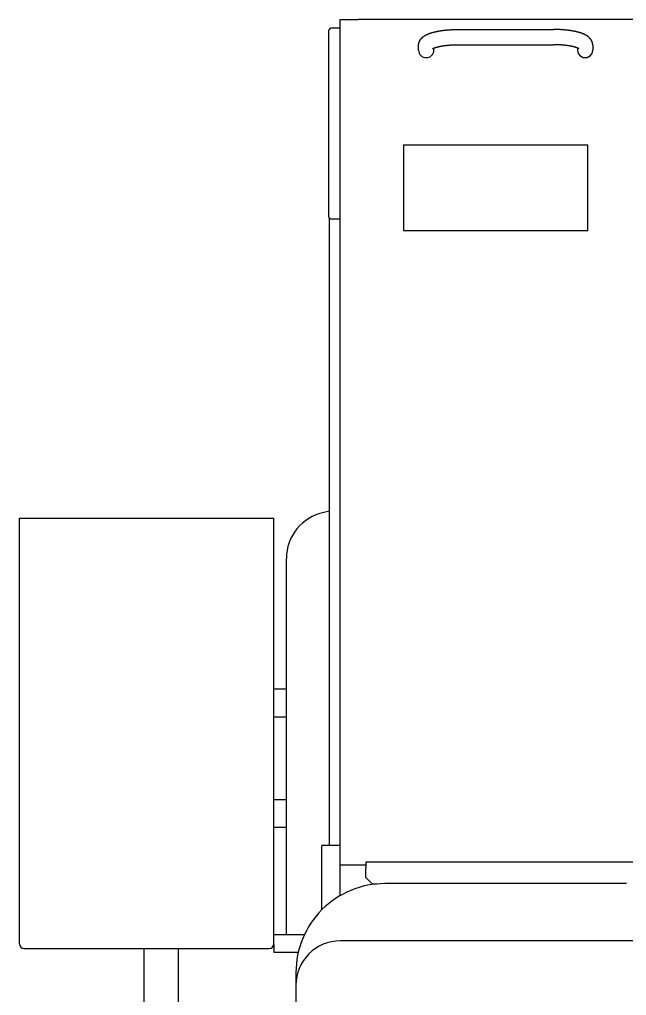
# Model space of a CAD drawing. Extents: x -31701 to 37626, y -27136 to 32271.
# Drawn here: x -28661 to -28183, y -16971 to -16204 of the extents above; entities that cross this region are included whole.
import ezdxf

# ---------------------------------------------------------------- set-up
doc = ezdxf.new("R2010")
doc.units = 0
doc.layers.get('0').update_dxf_attribs({"linetype": 'CONTINUOUS'})

msp = doc.modelspace()

# ---------------------------------------------------------------- linework, layer by layer
at = {"color": 251, "linetype": 'Continuous'}
for p, q in [((-28408.85, -16210.21), (-28414.85, -16210.21)), ((-28408.85, -16203.53), (-28408.85, -16203.55)), ((-28408.85, -16203.53), (-28404.35, -16203.53)), ((-28408.85, -16203.55), (-28408.85, -16892.74)), ((-28404.35, -16203.53), (-28404.35, -16203.55)), ((-28162.35, -16203.56), (-28394.35, -16203.56)), ((-28162.35, -16203.56), (-28394.35, -16203.56)), ((-28417.85, -16213.21), (-28417.85, -16225.81)), ((-28315.85, -16211.35), (-28240.85, -16211.35)), ((-28346.85, -16227.7), (-28346.85, -16223.82)), ((-28315.85, -16223.35), (-28240.85, -16223.35)), ((-28209.85, -16223.82), (-28209.85, -16227.7)), ((-28417.85, -16225.81), (-28417.85, -16307.56)), ((-28334.85, -16227.7), (-28334.85, -16225.98)), ((-28221.85, -16225.98), (-28221.85, -16227.7)), ((-28358.85, -16302.08), (-28358.85, -16369.7)), ((-28358.85, -16302.08), (-28213.85, -16302.08)), ((-28213.85, -16369.7), (-28213.85, -16302.08)), ((-28417.85, -16307.56), (-28417.85, -16328.38)), ((-28417.85, -16328.38), (-28417.85, -16356.85)), ((-28417.85, -16356.85), (-28417.85, -16357.43)), ((-28416.85, -16853.07), (-28416.85, -16359.67)), ((-28408.85, -16360.43), (-28414.85, -16360.43)), ((-28213.85, -16369.7), (-28358.85, -16369.7)), ((-28408.85, -16853.07), (-28422.85, -16853.07)), ((-28422.85, -16903.58), (-28422.85, -16853.07)), ((-28408.85, -16868.37), (-28388.35, -16868.37)), ((-28388.35, -16866.07), (-28168.35, -16866.07)), ((-28388.35, -16866.07), (-28388.35, -16870.67)), ((-28388.35, -16878.37), (-28388.35, -16870.67)), ((-28383.35, -16883.37), (-28388.35, -16878.37)), ((-28383.35, -16883.37), (-28379.8, -16883.37)), ((-28183.35, -16883.07), (-28373.35, -16883.07)), ((-28183.35, -16883.07), (-28373.35, -16883.07)), ((-28183.35, -16883.07), (-28373.35, -16883.07)), ((-28183.35, -16883.07), (-28373.35, -16883.07)), ((-28148.35, -16928.07), (-28408.35, -16928.07)), ((-28443.35, -16952.66), (-28443.35, -17353.07))]:
    msp.add_line(p, q, dxfattribs=at)
at = {"color": 104, "linetype": 'Continuous'}
for p, q in [((-28416.85, -16590.21), (-28421.5, -16591.2)), ((-28660.75, -16597.67), (-28660.75, -16595.67)), ((-28660.75, -16595.67), (-28460.75, -16595.67)), ((-28660.75, -16930.47), (-28660.75, -16597.67)), ((-28460.75, -16930.47), (-28460.75, -16595.67)), ((-28450.85, -16923.07), (-28450.85, -16627.4)), ((-28450.85, -16730.07), (-28460.75, -16730.07)), ((-28450.85, -16752.07), (-28460.75, -16752.07)), ((-28450.85, -16817.07), (-28460.75, -16817.07)), ((-28450.85, -16839.07), (-28460.75, -16839.07)), ((-28460.75, -16923.07), (-28436.6, -16923.07)), ((-28460.85, -16931.31), (-28460.85, -16937.07)), ((-28657.15, -16934.07), (-28464.35, -16934.07)), ((-28563.05, -16934.07), (-28563.05, -17364.07)), ((-28535.85, -16934.07), (-28535.85, -17364.07)), ((-28460.85, -16937.07), (-28441.5, -16937.07))]:
    msp.add_line(p, q, dxfattribs=at)
at = {"color": 251, "linetype": 'Continuous'}
for points in [[(-28346.85, -16223.82), (-28346.85, -16223.75), (-28346.85, -16223.68), (-28346.85, -16223.61), (-28346.84, -16223.54), (-28346.84, -16223.47), (-28346.84, -16223.4), (-28346.83, -16223.32), (-28346.83, -16223.25), (-28346.82, -16223.18), (-28346.82, -16223.11), (-28346.81, -16223.04), (-28346.8, -16222.97), (-28346.79, -16222.9), (-28346.78, -16222.83), (-28346.78, -16222.76), (-28346.76, -16222.69), (-28346.75, -16222.62), (-28346.74, -16222.55), (-28346.73, -16222.48), (-28346.72, -16222.41), (-28346.7, -16222.34), (-28346.69, -16222.27), (-28346.68, -16222.2), (-28346.66, -16222.13), (-28346.64, -16222.06), (-28346.63, -16221.99), (-28346.61, -16221.92), (-28346.59, -16221.85), (-28346.57, -16221.78), (-28346.55, -16221.71), (-28346.54, -16221.64), (-28346.51, -16221.58), (-28346.49, -16221.51), (-28346.47, -16221.44), (-28346.45, -16221.37), (-28346.43, -16221.3), (-28346.4, -16221.24), (-28346.38, -16221.17), (-28346.36, -16221.1), (-28346.33, -16221.04), (-28346.3, -16220.97), (-28346.28, -16220.9), (-28346.25, -16220.84), (-28346.22, -16220.77), (-28346.2, -16220.71), (-28346.17, -16220.64), (-28346.14, -16220.58), (-28346.11, -16220.51), (-28346.08, -16220.45), (-28346.05, -16220.38), (-28346.01, -16220.32), (-28345.98, -16220.26), (-28345.95, -16220.19), (-28345.92, -16220.13), (-28345.88, -16220.07), (-28345.85, -16220), (-28345.81, -16219.94), (-28345.78, -16219.88), (-28345.74, -16219.82), (-28345.71, -16219.76), (-28345.67, -16219.7), (-28345.63, -16219.64), (-28345.59, -16219.58), (-28345.56, -16219.51), (-28345.52, -16219.46), (-28345.48, -16219.4), (-28345.44, -16219.34), (-28345.4, -16219.28), (-28345.36, -16219.22), (-28345.32, -16219.16), (-28345.28, -16219.1), (-28345.23, -16219.05), (-28345.19, -16218.99), (-28345.15, -16218.93), (-28345.1, -16218.88), (-28345.06, -16218.82), (-28345.02, -16218.76), (-28344.97, -16218.71), (-28344.93, -16218.65), (-28344.88, -16218.6), (-28344.83, -16218.54), (-28344.79, -16218.49), (-28344.74, -16218.44), (-28344.69, -16218.38), (-28344.65, -16218.33), (-28344.6, -16218.28), (-28344.55, -16218.22), (-28344.5, -16218.17), (-28344.45, -16218.12), (-28344.4, -16218.07), (-28344.35, -16218.02), (-28344.3, -16217.97), (-28344.25, -16217.92), (-28344.2, -16217.87), (-28344.15, -16217.82), (-28344.1, -16217.77), (-28344.05, -16217.72), (-28344, -16217.67), (-28343.94, -16217.62), (-28343.89, -16217.58), (-28343.84, -16217.53), (-28343.78, -16217.48), (-28343.73, -16217.43), (-28343.68, -16217.39), (-28343.62, -16217.34), (-28343.57, -16217.3), (-28343.51, -16217.25), (-28343.46, -16217.2), (-28343.4, -16217.16), (-28343.35, -16217.12), (-28343.29, -16217.07), (-28343.23, -16217.03), (-28343.18, -16216.98), (-28343.12, -16216.94), (-28343.06, -16216.9), (-28343.01, -16216.86), (-28342.95, -16216.81), (-28342.89, -16216.77), (-28342.83, -16216.73), (-28342.78, -16216.69), (-28342.72, -16216.65), (-28342.66, -16216.61), (-28342.6, -16216.57), (-28342.54, -16216.53), (-28342.48, -16216.49), (-28342.42, -16216.45), (-28342.36, -16216.41), (-28342.3, -16216.37), (-28342.24, -16216.33), (-28342.18, -16216.29), (-28342.12, -16216.26), (-28342.06, -16216.22), (-28342, -16216.18), (-28341.94, -16216.14), (-28341.88, -16216.11), (-28341.82, -16216.07), (-28341.76, -16216.03), (-28341.7, -16216), (-28341.63, -16215.96), (-28341.57, -16215.93), (-28341.51, -16215.89), (-28341.45, -16215.86), (-28341.39, -16215.82), (-28341.32, -16215.79), (-28341.26, -16215.76), (-28341.2, -16215.72), (-28341.13, -16215.69), (-28341.07, -16215.65), (-28341.01, -16215.62), (-28340.95, -16215.59), (-28340.88, -16215.56), (-28340.82, -16215.52), (-28340.75, -16215.49), (-28340.69, -16215.46), (-28340.63, -16215.43), (-28340.56, -16215.4), (-28340.5, -16215.37), (-28340.43, -16215.33), (-28340.37, -16215.3), (-28340.31, -16215.27), (-28340.24, -16215.24), (-28340.18, -16215.21), (-28340.11, -16215.18), (-28340.05, -16215.15), (-28339.98, -16215.12), (-28339.92, -16215.1), (-28339.85, -16215.07), (-28339.79, -16215.04), (-28339.72, -16215.01), (-28339.66, -16214.98), (-28339.59, -16214.95), (-28339.53, -16214.93), (-28339.46, -16214.9), (-28339.39, -16214.87), (-28339.33, -16214.84), (-28339.26, -16214.82), (-28339.2, -16214.79), (-28339.13, -16214.76), (-28339.06, -16214.74), (-28339, -16214.71), (-28338.93, -16214.68), (-28338.87, -16214.66), (-28338.8, -16214.63), (-28338.73, -16214.61), (-28338.67, -16214.58), (-28338.6, -16214.55), (-28338.53, -16214.53), (-28338.47, -16214.5), (-28338.4, -16214.48), (-28338.33, -16214.46), (-28338.27, -16214.43), (-28338.2, -16214.41), (-28338.13, -16214.38), (-28338.06, -16214.36), (-28338, -16214.34), (-28337.93, -16214.31), (-28337.86, -16214.29), (-28337.8, -16214.26), (-28337.73, -16214.24), (-28337.66, -16214.22), (-28337.59, -16214.2), (-28337.53, -16214.17), (-28337.46, -16214.15), (-28337.39, -16214.13), (-28337.32, -16214.11), (-28337.25, -16214.08), (-28337.19, -16214.06), (-28337.12, -16214.04), (-28337.05, -16214.02), (-28336.98, -16214), (-28336.92, -16213.98), (-28336.85, -16213.95), (-28336.78, -16213.93), (-28336.71, -16213.91), (-28336.64, -16213.89), (-28336.57, -16213.87), (-28336.51, -16213.85), (-28336.44, -16213.83), (-28336.37, -16213.81), (-28336.3, -16213.79), (-28336.23, -16213.77), (-28336.16, -16213.75), (-28336.1, -16213.73), (-28336.03, -16213.71), (-28335.96, -16213.69), (-28335.89, -16213.67), (-28335.82, -16213.65), (-28335.75, -16213.63), (-28335.69, -16213.61), (-28335.62, -16213.59), (-28335.55, -16213.58), (-28335.48, -16213.56), (-28335.41, -16213.54), (-28335.34, -16213.52), (-28335.27, -16213.5), (-28335.2, -16213.48), (-28335.13, -16213.47), (-28335.07, -16213.45), (-28335, -16213.43), (-28334.93, -16213.41), (-28334.86, -16213.39), (-28334.79, -16213.38), (-28334.72, -16213.36), (-28334.65, -16213.34), (-28334.58, -16213.33), (-28334.51, -16213.31), (-28334.44, -16213.29), (-28334.37, -16213.27), (-28334.31, -16213.26), (-28334.24, -16213.24), (-28334.17, -16213.22), (-28334.1, -16213.21), (-28334.03, -16213.19), (-28333.96, -16213.18), (-28333.89, -16213.16), (-28333.82, -16213.14), (-28333.75, -16213.13), (-28333.68, -16213.11), (-28333.61, -16213.1), (-28333.54, -16213.08), (-28333.47, -16213.06), (-28333.4, -16213.05), (-28333.33, -16213.03), (-28333.26, -16213.02), (-28333.19, -16213), (-28333.12, -16212.99), (-28333.06, -16212.97), (-28332.99, -16212.96), (-28332.92, -16212.94), (-28332.85, -16212.93), (-28332.78, -16212.91), (-28332.71, -16212.9), (-28332.64, -16212.89), (-28332.57, -16212.87), (-28332.5, -16212.86), (-28332.43, -16212.84), (-28332.36, -16212.83), (-28332.29, -16212.81), (-28332.22, -16212.8), (-28332.15, -16212.79), (-28332.08, -16212.77), (-28332.01, -16212.76), (-28331.94, -16212.75), (-28331.87, -16212.73), (-28331.8, -16212.72), (-28331.73, -16212.71), (-28331.66, -16212.69), (-28331.59, -16212.68), (-28331.52, -16212.67), (-28331.45, -16212.65), (-28331.38, -16212.64), (-28331.31, -16212.63), (-28331.24, -16212.61), (-28331.17, -16212.6), (-28331.1, -16212.59), (-28331.03, -16212.58), (-28330.96, -16212.56), (-28330.89, -16212.55), (-28330.82, -16212.54), (-28330.75, -16212.53), (-28330.68, -16212.52), (-28330.61, -16212.5), (-28330.54, -16212.49), (-28330.47, -16212.48), (-28330.4, -16212.47), (-28330.33, -16212.46), (-28330.25, -16212.45), (-28330.18, -16212.43), (-28330.11, -16212.42), (-28330.04, -16212.41), (-28329.97, -16212.4), (-28329.9, -16212.39), (-28329.83, -16212.38), (-28329.76, -16212.37), (-28329.69, -16212.35), (-28329.62, -16212.34), (-28329.55, -16212.33), (-28329.48, -16212.32), (-28329.41, -16212.31), (-28329.34, -16212.3), (-28329.27, -16212.29), (-28329.2, -16212.28), (-28329.13, -16212.27), (-28329.06, -16212.26), (-28328.99, -16212.25), (-28328.92, -16212.24), (-28328.85, -16212.23), (-28328.78, -16212.22), (-28328.71, -16212.21), (-28328.64, -16212.2), (-28328.56, -16212.19), (-28328.49, -16212.18), (-28328.42, -16212.17), (-28328.35, -16212.16), (-28328.28, -16212.15), (-28328.21, -16212.14), (-28328.14, -16212.13), (-28328.07, -16212.12), (-28328, -16212.11), (-28327.93, -16212.1), (-28327.86, -16212.09), (-28327.79, -16212.08), (-28327.72, -16212.07), (-28327.65, -16212.07), (-28327.58, -16212.06), (-28327.51, -16212.05), (-28327.43, -16212.04), (-28327.36, -16212.03), (-28327.29, -16212.02), (-28327.22, -16212.01), (-28327.15, -16212), (-28327.08, -16212), (-28327.01, -16211.99), (-28326.94, -16211.98), (-28326.87, -16211.97), (-28326.8, -16211.96), (-28326.73, -16211.95), (-28326.66, -16211.95), (-28326.59, -16211.94), (-28326.51, -16211.93), (-28326.44, -16211.92), (-28326.37, -16211.91), (-28326.3, -16211.91), (-28326.23, -16211.9), (-28326.16, -16211.89), (-28326.09, -16211.88), (-28326.02, -16211.88), (-28325.95, -16211.87), (-28325.88, -16211.86), (-28325.81, -16211.85), (-28325.74, -16211.85), (-28325.66, -16211.84), (-28325.59, -16211.83), (-28325.52, -16211.82), (-28325.45, -16211.82), (-28325.38, -16211.81), (-28325.31, -16211.8), (-28325.24, -16211.8), (-28325.17, -16211.79), (-28325.1, -16211.78), (-28325.03, -16211.77), (-28324.96, -16211.77), (-28324.88, -16211.76), (-28324.81, -16211.76), (-28324.74, -16211.75), (-28324.67, -16211.74), (-28324.6, -16211.74), (-28324.53, -16211.73), (-28324.46, -16211.72), (-28324.39, -16211.72), (-28324.32, -16211.71), (-28324.25, -16211.7), (-28324.18, -16211.7), (-28324.1, -16211.69), (-28324.03, -16211.69), (-28323.96, -16211.68), (-28323.89, -16211.67), (-28323.82, -16211.67), (-28323.75, -16211.66), (-28323.68, -16211.66), (-28323.61, -16211.65), (-28323.54, -16211.65), (-28323.47, -16211.64), (-28323.39, -16211.64), (-28323.32, -16211.63), (-28323.25, -16211.62), (-28323.18, -16211.62), (-28323.11, -16211.61), (-28323.04, -16211.61), (-28322.97, -16211.6), (-28322.9, -16211.6), (-28322.83, -16211.59), (-28322.75, -16211.59), (-28322.68, -16211.58), (-28322.61, -16211.58), (-28322.54, -16211.57), (-28322.47, -16211.57), (-28322.4, -16211.56), (-28322.33, -16211.56), (-28322.26, -16211.56), (-28322.19, -16211.55), (-28322.11, -16211.55), (-28322.04, -16211.54), (-28321.97, -16211.54), (-28321.9, -16211.53), (-28321.83, -16211.53), (-28321.76, -16211.52), (-28321.69, -16211.52), (-28321.62, -16211.52), (-28321.55, -16211.51), (-28321.47, -16211.51), (-28321.4, -16211.5), (-28321.33, -16211.5), (-28321.26, -16211.5), (-28321.19, -16211.49), (-28321.12, -16211.49), (-28321.05, -16211.49), (-28320.98, -16211.48), (-28320.91, -16211.48), (-28320.83, -16211.47), (-28320.76, -16211.47), (-28320.69, -16211.47), (-28320.62, -16211.46), (-28320.55, -16211.46), (-28320.48, -16211.46), (-28320.41, -16211.45), (-28320.34, -16211.45), (-28320.27, -16211.45), (-28320.19, -16211.44), (-28320.12, -16211.44), (-28320.05, -16211.44), (-28319.98, -16211.44), (-28319.91, -16211.43), (-28319.84, -16211.43), (-28319.77, -16211.43), (-28319.7, -16211.42), (-28319.62, -16211.42), (-28319.55, -16211.42), (-28319.48, -16211.42), (-28319.41, -16211.41), (-28319.34, -16211.41), (-28319.27, -16211.41), (-28319.2, -16211.41), (-28319.13, -16211.4), (-28319.05, -16211.4), (-28318.98, -16211.4), (-28318.91, -16211.4), (-28318.84, -16211.4), (-28318.77, -16211.39), (-28318.7, -16211.39), (-28318.63, -16211.39), (-28318.56, -16211.39), (-28318.49, -16211.39), (-28318.41, -16211.38), (-28318.34, -16211.38), (-28318.27, -16211.38), (-28318.2, -16211.38), (-28318.13, -16211.38), (-28318.06, -16211.38), (-28317.99, -16211.37), (-28317.92, -16211.37), (-28317.84, -16211.37), (-28317.77, -16211.37), (-28317.7, -16211.37), (-28317.63, -16211.37), (-28317.56, -16211.37), (-28317.49, -16211.37), (-28317.42, -16211.36), (-28317.35, -16211.36), (-28317.27, -16211.36), (-28317.2, -16211.36), (-28317.13, -16211.36), (-28317.06, -16211.36), (-28316.99, -16211.36), (-28316.92, -16211.36), (-28316.85, -16211.36), (-28316.78, -16211.36), (-28316.7, -16211.36), (-28316.63, -16211.36), (-28316.56, -16211.35), (-28316.49, -16211.35), (-28316.42, -16211.35), (-28316.35, -16211.35), (-28316.28, -16211.35), (-28316.21, -16211.35), (-28316.13, -16211.35), (-28316.06, -16211.35), (-28315.99, -16211.35), (-28315.92, -16211.35), (-28315.85, -16211.35)], [(-28209.85, -16223.82), (-28209.85, -16223.75), (-28209.85, -16223.68), (-28209.85, -16223.61), (-28209.85, -16223.54), (-28209.86, -16223.47), (-28209.86, -16223.4), (-28209.87, -16223.32), (-28209.87, -16223.25), (-28209.88, -16223.18), (-28209.88, -16223.11), (-28209.89, -16223.04), (-28209.9, -16222.97), (-28209.91, -16222.9), (-28209.91, -16222.83), (-28209.92, -16222.76), (-28209.93, -16222.69), (-28209.94, -16222.62), (-28209.96, -16222.55), (-28209.97, -16222.48), (-28209.98, -16222.41), (-28209.99, -16222.34), (-28210.01, -16222.27), (-28210.02, -16222.2), (-28210.04, -16222.13), (-28210.05, -16222.06), (-28210.07, -16221.99), (-28210.09, -16221.92), (-28210.11, -16221.85), (-28210.12, -16221.78), (-28210.14, -16221.71), (-28210.16, -16221.64), (-28210.18, -16221.58), (-28210.21, -16221.51), (-28210.23, -16221.44), (-28210.25, -16221.37), (-28210.27, -16221.3), (-28210.3, -16221.24), (-28210.32, -16221.17), (-28210.34, -16221.1), (-28210.37, -16221.04), (-28210.39, -16220.97), (-28210.42, -16220.9), (-28210.45, -16220.84), (-28210.48, -16220.77), (-28210.5, -16220.71), (-28210.53, -16220.64), (-28210.56, -16220.58), (-28210.59, -16220.51), (-28210.62, -16220.45), (-28210.65, -16220.38), (-28210.68, -16220.32), (-28210.72, -16220.26), (-28210.75, -16220.19), (-28210.78, -16220.13), (-28210.82, -16220.07), (-28210.85, -16220), (-28210.88, -16219.94), (-28210.92, -16219.88), (-28210.96, -16219.82), (-28210.99, -16219.76), (-28211.03, -16219.7), (-28211.07, -16219.64), (-28211.1, -16219.58), (-28211.14, -16219.51), (-28211.18, -16219.46), (-28211.22, -16219.4), (-28211.26, -16219.34), (-28211.3, -16219.28), (-28211.34, -16219.22), (-28211.38, -16219.16), (-28211.42, -16219.1), (-28211.47, -16219.05), (-28211.51, -16218.99), (-28211.55, -16218.93), (-28211.59, -16218.88), (-28211.64, -16218.82), (-28211.68, -16218.76), (-28211.73, -16218.71), (-28211.77, -16218.65), (-28211.82, -16218.6), (-28211.86, -16218.54), (-28211.91, -16218.49), (-28211.96, -16218.44), (-28212, -16218.38), (-28212.05, -16218.33), (-28212.1, -16218.28), (-28212.15, -16218.22), (-28212.2, -16218.17), (-28212.25, -16218.12), (-28212.3, -16218.07), (-28212.35, -16218.02), (-28212.4, -16217.97), (-28212.45, -16217.92), (-28212.5, -16217.87), (-28212.55, -16217.82), (-28212.6, -16217.77), (-28212.65, -16217.72), (-28212.7, -16217.67), (-28212.76, -16217.62), (-28212.81, -16217.58), (-28212.86, -16217.53), (-28212.92, -16217.48), (-28212.97, -16217.43), (-28213.02, -16217.39), (-28213.08, -16217.34), (-28213.13, -16217.3), (-28213.19, -16217.25), (-28213.24, -16217.2), (-28213.3, -16217.16), (-28213.35, -16217.12), (-28213.41, -16217.07), (-28213.46, -16217.03), (-28213.52, -16216.98), (-28213.58, -16216.94), (-28213.64, -16216.9), (-28213.69, -16216.86), (-28213.75, -16216.81), (-28213.81, -16216.77), (-28213.87, -16216.73), (-28213.92, -16216.69), (-28213.98, -16216.65), (-28214.04, -16216.61), (-28214.1, -16216.57), (-28214.16, -16216.53), (-28214.22, -16216.49), (-28214.28, -16216.45), (-28214.34, -16216.41), (-28214.4, -16216.37), (-28214.46, -16216.33), (-28214.52, -16216.29), (-28214.58, -16216.26), (-28214.64, -16216.22), (-28214.7, -16216.18), (-28214.76, -16216.14), (-28214.82, -16216.11), (-28214.88, -16216.07), (-28214.94, -16216.03), (-28215, -16216), (-28215.07, -16215.96), (-28215.13, -16215.93), (-28215.19, -16215.89), (-28215.25, -16215.86), (-28215.31, -16215.82), (-28215.38, -16215.79), (-28215.44, -16215.76), (-28215.5, -16215.72), (-28215.56, -16215.69), (-28215.63, -16215.65), (-28215.69, -16215.62), (-28215.75, -16215.59), (-28215.82, -16215.56), (-28215.88, -16215.52), (-28215.94, -16215.49), (-28216.01, -16215.46), (-28216.07, -16215.43), (-28216.14, -16215.4), (-28216.2, -16215.37), (-28216.26, -16215.33), (-28216.33, -16215.3), (-28216.39, -16215.27), (-28216.46, -16215.24), (-28216.52, -16215.21), (-28216.59, -16215.18), (-28216.65, -16215.15), (-28216.72, -16215.12), (-28216.78, -16215.1), (-28216.85, -16215.07), (-28216.91, -16215.04), (-28216.98, -16215.01), (-28217.04, -16214.98), (-28217.11, -16214.95), (-28217.17, -16214.93), (-28217.24, -16214.9), (-28217.3, -16214.87), (-28217.37, -16214.84), (-28217.44, -16214.82), (-28217.5, -16214.79), (-28217.57, -16214.76), (-28217.63, -16214.74), (-28217.7, -16214.71), (-28217.77, -16214.68), (-28217.83, -16214.66), (-28217.9, -16214.63), (-28217.97, -16214.61), (-28218.03, -16214.58), (-28218.1, -16214.55), (-28218.17, -16214.53), (-28218.23, -16214.5), (-28218.3, -16214.48), (-28218.37, -16214.46), (-28218.43, -16214.43), (-28218.5, -16214.41), (-28218.57, -16214.38), (-28218.63, -16214.36), (-28218.7, -16214.34), (-28218.77, -16214.31), (-28218.84, -16214.29), (-28218.9, -16214.26), (-28218.97, -16214.24), (-28219.04, -16214.22), (-28219.11, -16214.2), (-28219.17, -16214.17), (-28219.24, -16214.15), (-28219.31, -16214.13), (-28219.38, -16214.11), (-28219.44, -16214.08), (-28219.51, -16214.06), (-28219.58, -16214.04), (-28219.65, -16214.02), (-28219.72, -16214), (-28219.78, -16213.98), (-28219.85, -16213.95), (-28219.92, -16213.93), (-28219.99, -16213.91), (-28220.06, -16213.89), (-28220.12, -16213.87), (-28220.19, -16213.85), (-28220.26, -16213.83), (-28220.33, -16213.81), (-28220.4, -16213.79), (-28220.47, -16213.77), (-28220.53, -16213.75), (-28220.6, -16213.73), (-28220.67, -16213.71), (-28220.74, -16213.69), (-28220.81, -16213.67), (-28220.88, -16213.65), (-28220.94, -16213.63), (-28221.01, -16213.61), (-28221.08, -16213.59), (-28221.15, -16213.58), (-28221.22, -16213.56), (-28221.29, -16213.54), (-28221.36, -16213.52), (-28221.43, -16213.5), (-28221.5, -16213.48), (-28221.56, -16213.47), (-28221.63, -16213.45), (-28221.7, -16213.43), (-28221.77, -16213.41), (-28221.84, -16213.39), (-28221.91, -16213.38), (-28221.98, -16213.36), (-28222.05, -16213.34), (-28222.12, -16213.33), (-28222.19, -16213.31), (-28222.25, -16213.29), (-28222.32, -16213.27), (-28222.39, -16213.26), (-28222.46, -16213.24), (-28222.53, -16213.22), (-28222.6, -16213.21), (-28222.67, -16213.19), (-28222.74, -16213.18), (-28222.81, -16213.16), (-28222.88, -16213.14), (-28222.95, -16213.13), (-28223.02, -16213.11), (-28223.09, -16213.1), (-28223.16, -16213.08), (-28223.23, -16213.06), (-28223.3, -16213.05), (-28223.37, -16213.03), (-28223.43, -16213.02), (-28223.5, -16213), (-28223.57, -16212.99), (-28223.64, -16212.97), (-28223.71, -16212.96), (-28223.78, -16212.94), (-28223.85, -16212.93), (-28223.92, -16212.91), (-28223.99, -16212.9), (-28224.06, -16212.89), (-28224.13, -16212.87), (-28224.2, -16212.86), (-28224.27, -16212.84), (-28224.34, -16212.83), (-28224.41, -16212.81), (-28224.48, -16212.8), (-28224.55, -16212.79), (-28224.62, -16212.77), (-28224.69, -16212.76), (-28224.76, -16212.75), (-28224.83, -16212.73), (-28224.9, -16212.72), (-28224.97, -16212.71), (-28225.04, -16212.69), (-28225.11, -16212.68), (-28225.18, -16212.67), (-28225.25, -16212.65), (-28225.32, -16212.64), (-28225.39, -16212.63), (-28225.46, -16212.61), (-28225.53, -16212.6), (-28225.6, -16212.59), (-28225.67, -16212.58), (-28225.74, -16212.56), (-28225.81, -16212.55), (-28225.88, -16212.54), (-28225.95, -16212.53), (-28226.02, -16212.52), (-28226.09, -16212.5), (-28226.16, -16212.49), (-28226.23, -16212.48), (-28226.3, -16212.47), (-28226.37, -16212.46), (-28226.44, -16212.45), (-28226.51, -16212.43), (-28226.58, -16212.42), (-28226.65, -16212.41), (-28226.73, -16212.4), (-28226.8, -16212.39), (-28226.87, -16212.38), (-28226.94, -16212.37), (-28227.01, -16212.35), (-28227.08, -16212.34), (-28227.15, -16212.33), (-28227.22, -16212.32), (-28227.29, -16212.31), (-28227.36, -16212.3), (-28227.43, -16212.29), (-28227.5, -16212.28), (-28227.57, -16212.27), (-28227.64, -16212.26), (-28227.71, -16212.25), (-28227.78, -16212.24), (-28227.85, -16212.23), (-28227.92, -16212.22), (-28227.99, -16212.21), (-28228.06, -16212.2), (-28228.13, -16212.19), (-28228.2, -16212.18), (-28228.28, -16212.17), (-28228.35, -16212.16), (-28228.42, -16212.15), (-28228.49, -16212.14), (-28228.56, -16212.13), (-28228.63, -16212.12), (-28228.7, -16212.11), (-28228.77, -16212.1), (-28228.84, -16212.09), (-28228.91, -16212.08), (-28228.98, -16212.07), (-28229.05, -16212.07), (-28229.12, -16212.06), (-28229.19, -16212.05), (-28229.26, -16212.04), (-28229.33, -16212.03), (-28229.41, -16212.02), (-28229.48, -16212.01), (-28229.55, -16212), (-28229.62, -16212), (-28229.69, -16211.99), (-28229.76, -16211.98), (-28229.83, -16211.97), (-28229.9, -16211.96), (-28229.97, -16211.95), (-28230.04, -16211.95), (-28230.11, -16211.94), (-28230.18, -16211.93), (-28230.25, -16211.92), (-28230.33, -16211.91), (-28230.4, -16211.91), (-28230.47, -16211.9), (-28230.54, -16211.89), (-28230.61, -16211.88), (-28230.68, -16211.88), (-28230.75, -16211.87), (-28230.82, -16211.86), (-28230.89, -16211.85), (-28230.96, -16211.85), (-28231.03, -16211.84), (-28231.1, -16211.83), (-28231.18, -16211.82), (-28231.25, -16211.82), (-28231.32, -16211.81), (-28231.39, -16211.8), (-28231.46, -16211.8), (-28231.53, -16211.79), (-28231.6, -16211.78), (-28231.67, -16211.77), (-28231.74, -16211.77), (-28231.81, -16211.76), (-28231.88, -16211.76), (-28231.96, -16211.75), (-28232.03, -16211.74), (-28232.1, -16211.74), (-28232.17, -16211.73), (-28232.24, -16211.72), (-28232.31, -16211.72), (-28232.38, -16211.71), (-28232.45, -16211.7), (-28232.52, -16211.7), (-28232.59, -16211.69), (-28232.67, -16211.69), (-28232.74, -16211.68), (-28232.81, -16211.67), (-28232.88, -16211.67), (-28232.95, -16211.66), (-28233.02, -16211.66), (-28233.09, -16211.65), (-28233.16, -16211.65), (-28233.23, -16211.64), (-28233.3, -16211.64), (-28233.38, -16211.63), (-28233.45, -16211.62), (-28233.52, -16211.62), (-28233.59, -16211.61), (-28233.66, -16211.61), (-28233.73, -16211.6), (-28233.8, -16211.6), (-28233.87, -16211.59), (-28233.94, -16211.59), (-28234.02, -16211.58), (-28234.09, -16211.58), (-28234.16, -16211.57), (-28234.23, -16211.57), (-28234.3, -16211.56), (-28234.37, -16211.56), (-28234.44, -16211.56), (-28234.51, -16211.55), (-28234.58, -16211.55), (-28234.66, -16211.54), (-28234.73, -16211.54), (-28234.8, -16211.53), (-28234.87, -16211.53), (-28234.94, -16211.52), (-28235.01, -16211.52), (-28235.08, -16211.52), (-28235.15, -16211.51), (-28235.22, -16211.51), (-28235.3, -16211.5), (-28235.37, -16211.5), (-28235.44, -16211.5), (-28235.51, -16211.49), (-28235.58, -16211.49), (-28235.65, -16211.49), (-28235.72, -16211.48), (-28235.79, -16211.48), (-28235.86, -16211.47), (-28235.94, -16211.47), (-28236.01, -16211.47), (-28236.08, -16211.46), (-28236.15, -16211.46), (-28236.22, -16211.46), (-28236.29, -16211.45), (-28236.36, -16211.45), (-28236.43, -16211.45), (-28236.5, -16211.44), (-28236.58, -16211.44), (-28236.65, -16211.44), (-28236.72, -16211.44), (-28236.79, -16211.43), (-28236.86, -16211.43), (-28236.93, -16211.43), (-28237, -16211.42), (-28237.07, -16211.42), (-28237.15, -16211.42), (-28237.22, -16211.42), (-28237.29, -16211.41), (-28237.36, -16211.41), (-28237.43, -16211.41), (-28237.5, -16211.41), (-28237.57, -16211.4), (-28237.64, -16211.4), (-28237.72, -16211.4), (-28237.79, -16211.4), (-28237.86, -16211.4), (-28237.93, -16211.39), (-28238, -16211.39), (-28238.07, -16211.39), (-28238.14, -16211.39), (-28238.21, -16211.39), (-28238.28, -16211.38), (-28238.36, -16211.38), (-28238.43, -16211.38), (-28238.5, -16211.38), (-28238.57, -16211.38), (-28238.64, -16211.38), (-28238.71, -16211.37), (-28238.78, -16211.37), (-28238.85, -16211.37), (-28238.93, -16211.37), (-28239, -16211.37), (-28239.07, -16211.37), (-28239.14, -16211.37), (-28239.21, -16211.37), (-28239.28, -16211.36), (-28239.35, -16211.36), (-28239.42, -16211.36), (-28239.5, -16211.36), (-28239.57, -16211.36), (-28239.64, -16211.36), (-28239.71, -16211.36), (-28239.78, -16211.36), (-28239.85, -16211.36), (-28239.92, -16211.36), (-28239.99, -16211.36), (-28240.07, -16211.36), (-28240.14, -16211.35), (-28240.21, -16211.35), (-28240.28, -16211.35), (-28240.35, -16211.35), (-28240.42, -16211.35), (-28240.49, -16211.35), (-28240.56, -16211.35), (-28240.64, -16211.35), (-28240.71, -16211.35), (-28240.78, -16211.35), (-28240.85, -16211.35)]]:
    msp.add_lwpolyline(points, dxfattribs=at)
for centre, radius, start, end in [((-28414.85, -16213.21), 3, 90, 180), ((-28398.56, 1049.61), 17253.17, 269.965818, 270.01397), ((-28397.25, -4290.47), 11913.09, 269.965842, 270.013937), ((-28414.85, -16357.43), 3, 180, 270), ((-28373.35, -16953.07), 70, 89.99996, 180), ((-28408.35, -16963.07), 35, 90, 180)]:
    msp.add_arc(centre, radius, start, end, dxfattribs=at)
at = {"color": 104, "linetype": 'Continuous'}
for centre, radius, start, end in [((-28413.85, -16627.4), 37, 101.92954, 180), ((-28657.15, -16930.47), 3.6, 180, 270), ((-28464.35, -16930.47), 3.6, 270, 0)]:
    msp.add_arc(centre, radius, start, end, dxfattribs=at)
at = {"color": 251, "linetype": 'Continuous'}
for centre, major_axis, start_param, end_param in [((-28340.85, -16227.7), (6, 0), 3.141593, 6.283185), ((-28215.85, -16227.7), (-6, 0), 0, 3.141593)]:
    msp.add_ellipse(centre, major_axis=major_axis, ratio=0.965926, start_param=start_param, end_param=end_param, dxfattribs=at)
for points in [[(-28335.89, -16226.52), (-28335.87, -16226.51), (-28335.84, -16226.48), (-28335.8, -16226.45), (-28335.75, -16226.43), (-28335.71, -16226.4), (-28335.66, -16226.37), (-28335.61, -16226.34), (-28335.56, -16226.32), (-28335.51, -16226.29), (-28335.47, -16226.27), (-28335.42, -16226.24), (-28335.37, -16226.22), (-28335.32, -16226.19), (-28335.27, -16226.17), (-28335.22, -16226.14), (-28335.17, -16226.12), (-28335.12, -16226.1), (-28335.07, -16226.08), (-28335.02, -16226.05), (-28334.97, -16226.03), (-28334.92, -16226.01), (-28334.87, -16225.99), (-28334.82, -16225.97), (-28334.77, -16225.95), (-28334.72, -16225.92), (-28334.67, -16225.9), (-28334.62, -16225.88), (-28334.57, -16225.86), (-28334.52, -16225.84), (-28334.47, -16225.82), (-28334.42, -16225.8), (-28334.37, -16225.78), (-28334.32, -16225.76), (-28334.27, -16225.75), (-28334.21, -16225.73), (-28334.16, -16225.71), (-28334.11, -16225.69), (-28334.06, -16225.67), (-28334.01, -16225.65), (-28333.96, -16225.64), (-28333.91, -16225.62), (-28333.86, -16225.6), (-28333.8, -16225.58), (-28333.75, -16225.56), (-28333.7, -16225.55), (-28333.65, -16225.53), (-28333.6, -16225.51), (-28333.54, -16225.5), (-28333.49, -16225.48), (-28333.44, -16225.46), (-28333.39, -16225.45), (-28333.34, -16225.43), (-28333.28, -16225.41), (-28333.23, -16225.4), (-28333.18, -16225.38), (-28333.13, -16225.37), (-28333.08, -16225.35), (-28333.02, -16225.33), (-28332.97, -16225.32), (-28332.92, -16225.3), (-28332.87, -16225.29), (-28332.81, -16225.27), (-28332.76, -16225.26), (-28332.71, -16225.24), (-28332.66, -16225.23), (-28332.61, -16225.21), (-28332.55, -16225.2), (-28332.5, -16225.18), (-28332.45, -16225.17), (-28332.39, -16225.15), (-28332.34, -16225.14), (-28332.29, -16225.13), (-28332.24, -16225.11), (-28332.18, -16225.1), (-28332.13, -16225.08), (-28332.08, -16225.07), (-28332.03, -16225.06), (-28331.97, -16225.04), (-28331.92, -16225.03), (-28331.87, -16225.02), (-28331.81, -16225), (-28331.76, -16224.99), (-28331.71, -16224.98), (-28331.66, -16224.96), (-28331.6, -16224.95), (-28331.55, -16224.94), (-28331.5, -16224.92), (-28331.44, -16224.91), (-28331.39, -16224.9), (-28331.34, -16224.89), (-28331.28, -16224.87), (-28331.23, -16224.86), (-28331.18, -16224.85), (-28331.13, -16224.84), (-28331.07, -16224.82), (-28331.02, -16224.81), (-28330.97, -16224.8), (-28330.91, -16224.79), (-28330.86, -16224.78), (-28330.81, -16224.76), (-28330.75, -16224.75), (-28330.7, -16224.74), (-28330.65, -16224.73), (-28330.59, -16224.72), (-28330.54, -16224.71), (-28330.49, -16224.7), (-28330.43, -16224.68), (-28330.38, -16224.67), (-28330.33, -16224.66), (-28330.27, -16224.65), (-28330.22, -16224.64), (-28330.17, -16224.63), (-28330.11, -16224.62), (-28330.06, -16224.61), (-28330.01, -16224.6), (-28329.95, -16224.58), (-28329.9, -16224.57), (-28329.85, -16224.56), (-28329.79, -16224.55), (-28329.74, -16224.54), (-28329.68, -16224.53), (-28329.63, -16224.52), (-28329.58, -16224.51), (-28329.52, -16224.5), (-28329.47, -16224.49), (-28329.42, -16224.48), (-28329.36, -16224.47), (-28329.31, -16224.46), (-28329.26, -16224.45), (-28329.2, -16224.44), (-28329.15, -16224.43), (-28329.1, -16224.42), (-28329.04, -16224.41), (-28328.99, -16224.4), (-28328.93, -16224.39), (-28328.88, -16224.38), (-28328.83, -16224.37), (-28328.77, -16224.36), (-28328.72, -16224.36), (-28328.67, -16224.35), (-28328.61, -16224.34), (-28328.56, -16224.33), (-28328.5, -16224.32), (-28328.45, -16224.31), (-28328.4, -16224.3), (-28328.34, -16224.29), (-28328.29, -16224.28), (-28328.24, -16224.27), (-28328.18, -16224.27), (-28328.13, -16224.26), (-28328.07, -16224.25), (-28328.02, -16224.24), (-28327.97, -16224.23), (-28327.91, -16224.22), (-28327.86, -16224.21), (-28327.8, -16224.21), (-28327.75, -16224.2), (-28327.7, -16224.19), (-28327.64, -16224.18), (-28327.59, -16224.17), (-28327.53, -16224.16), (-28327.48, -16224.16), (-28327.43, -16224.15), (-28327.37, -16224.14), (-28327.32, -16224.13), (-28327.27, -16224.12), (-28327.21, -16224.12), (-28327.16, -16224.11), (-28327.1, -16224.1), (-28327.05, -16224.09), (-28327, -16224.09), (-28326.94, -16224.08), (-28326.89, -16224.07), (-28326.83, -16224.06), (-28326.78, -16224.06), (-28326.73, -16224.05), (-28326.67, -16224.04), (-28326.62, -16224.03), (-28326.56, -16224.03), (-28326.51, -16224.02), (-28326.46, -16224.01), (-28326.4, -16224), (-28326.35, -16224), (-28326.29, -16223.99), (-28326.24, -16223.98), (-28326.18, -16223.98), (-28326.13, -16223.97), (-28326.08, -16223.96), (-28326.02, -16223.96), (-28325.97, -16223.95), (-28325.91, -16223.94), (-28325.86, -16223.94), (-28325.81, -16223.93), (-28325.75, -16223.92), (-28325.7, -16223.92), (-28325.64, -16223.91), (-28325.59, -16223.9), (-28325.54, -16223.9), (-28325.48, -16223.89), (-28325.43, -16223.88), (-28325.37, -16223.88), (-28325.32, -16223.87), (-28325.26, -16223.86), (-28325.21, -16223.86), (-28325.16, -16223.85), (-28325.1, -16223.85), (-28325.05, -16223.84), (-28324.99, -16223.83), (-28324.94, -16223.83), (-28324.89, -16223.82), (-28324.83, -16223.82), (-28324.78, -16223.81), (-28324.72, -16223.8), (-28324.67, -16223.8), (-28324.61, -16223.79), (-28324.56, -16223.79), (-28324.51, -16223.78), (-28324.45, -16223.78), (-28324.4, -16223.77), (-28324.34, -16223.77), (-28324.29, -16223.76), (-28324.23, -16223.75), (-28324.18, -16223.75), (-28324.13, -16223.74), (-28324.07, -16223.74), (-28324.02, -16223.73), (-28323.96, -16223.73), (-28323.91, -16223.72), (-28323.85, -16223.72), (-28323.8, -16223.71), (-28323.75, -16223.71), (-28323.69, -16223.7), (-28323.64, -16223.7), (-28323.58, -16223.69), (-28323.53, -16223.69), (-28323.47, -16223.68), (-28323.42, -16223.68), (-28323.37, -16223.67), (-28323.31, -16223.67), (-28323.26, -16223.66), (-28323.2, -16223.66), (-28323.15, -16223.65), (-28323.09, -16223.65), (-28323.04, -16223.65), (-28322.99, -16223.64), (-28322.93, -16223.64), (-28322.88, -16223.63), (-28322.82, -16223.63), (-28322.77, -16223.62), (-28322.71, -16223.62), (-28322.66, -16223.61), (-28322.6, -16223.61), (-28322.55, -16223.61), (-28322.5, -16223.6), (-28322.44, -16223.6), (-28322.39, -16223.59), (-28322.33, -16223.59), (-28322.28, -16223.59), (-28322.22, -16223.58), (-28322.17, -16223.58), (-28322.12, -16223.57), (-28322.06, -16223.57), (-28322.01, -16223.57), (-28321.95, -16223.56), (-28321.9, -16223.56), (-28321.84, -16223.55), (-28321.79, -16223.55), (-28321.73, -16223.55), (-28321.68, -16223.54), (-28321.63, -16223.54), (-28321.57, -16223.54), (-28321.52, -16223.53), (-28321.46, -16223.53), (-28321.41, -16223.53), (-28321.35, -16223.52), (-28321.3, -16223.52), (-28321.24, -16223.52), (-28321.19, -16223.51), (-28321.14, -16223.51), (-28321.08, -16223.51), (-28321.03, -16223.5), (-28320.97, -16223.5), (-28320.92, -16223.5), (-28320.86, -16223.49), (-28320.81, -16223.49), (-28320.75, -16223.49), (-28320.7, -16223.48), (-28320.65, -16223.48), (-28320.59, -16223.48), (-28320.54, -16223.47), (-28320.48, -16223.47), (-28320.43, -16223.47), (-28320.37, -16223.47), (-28320.32, -16223.46), (-28320.26, -16223.46), (-28320.21, -16223.46), (-28320.16, -16223.46), (-28320.1, -16223.45), (-28320.05, -16223.45), (-28319.99, -16223.45), (-28319.94, -16223.45), (-28319.88, -16223.44), (-28319.83, -16223.44), (-28319.77, -16223.44), (-28319.72, -16223.44), (-28319.67, -16223.43), (-28319.61, -16223.43), (-28319.56, -16223.43), (-28319.5, -16223.43), (-28319.45, -16223.42), (-28319.39, -16223.42), (-28319.34, -16223.42), (-28319.28, -16223.42), (-28319.23, -16223.42), (-28319.18, -16223.41), (-28319.12, -16223.41), (-28319.07, -16223.41), (-28319.01, -16223.41), (-28318.96, -16223.41), (-28318.9, -16223.4), (-28318.85, -16223.4), (-28318.79, -16223.4), (-28318.74, -16223.4), (-28318.68, -16223.4), (-28318.63, -16223.4), (-28318.58, -16223.39), (-28318.52, -16223.39), (-28318.47, -16223.39), (-28318.41, -16223.39), (-28318.36, -16223.39), (-28318.3, -16223.39), (-28318.25, -16223.38), (-28318.19, -16223.38), (-28318.14, -16223.38), (-28318.08, -16223.38), (-28318.03, -16223.38), (-28317.98, -16223.38), (-28317.92, -16223.38), (-28317.87, -16223.37), (-28317.81, -16223.37), (-28317.76, -16223.37), (-28317.7, -16223.37), (-28317.65, -16223.37), (-28317.59, -16223.37), (-28317.54, -16223.37), (-28317.49, -16223.37), (-28317.43, -16223.37), (-28317.38, -16223.37), (-28317.32, -16223.36), (-28317.27, -16223.36), (-28317.21, -16223.36), (-28317.16, -16223.36), (-28317.1, -16223.36), (-28317.05, -16223.36), (-28316.99, -16223.36), (-28316.94, -16223.36), (-28316.89, -16223.36), (-28316.83, -16223.36), (-28316.78, -16223.36), (-28316.72, -16223.36), (-28316.67, -16223.36), (-28316.61, -16223.36), (-28316.56, -16223.35), (-28316.5, -16223.35), (-28316.45, -16223.35), (-28316.39, -16223.35), (-28316.34, -16223.35), (-28316.29, -16223.35), (-28316.23, -16223.35), (-28316.18, -16223.35), (-28316.12, -16223.35), (-28316.07, -16223.35), (-28316.01, -16223.35), (-28315.96, -16223.35), (-28315.9, -16223.35), (-28315.87, -16223.35), (-28315.85, -16223.35)], [(-28220.81, -16226.52), (-28220.83, -16226.51), (-28220.86, -16226.48), (-28220.9, -16226.45), (-28220.95, -16226.43), (-28220.99, -16226.4), (-28221.04, -16226.37), (-28221.09, -16226.34), (-28221.14, -16226.32), (-28221.18, -16226.29), (-28221.23, -16226.27), (-28221.28, -16226.24), (-28221.33, -16226.22), (-28221.38, -16226.19), (-28221.43, -16226.17), (-28221.48, -16226.14), (-28221.53, -16226.12), (-28221.58, -16226.1), (-28221.62, -16226.08), (-28221.67, -16226.05), (-28221.72, -16226.03), (-28221.77, -16226.01), (-28221.82, -16225.99), (-28221.87, -16225.97), (-28221.93, -16225.95), (-28221.98, -16225.92), (-28222.03, -16225.9), (-28222.08, -16225.88), (-28222.13, -16225.86), (-28222.18, -16225.84), (-28222.23, -16225.82), (-28222.28, -16225.8), (-28222.33, -16225.78), (-28222.38, -16225.76), (-28222.43, -16225.75), (-28222.48, -16225.73), (-28222.54, -16225.71), (-28222.59, -16225.69), (-28222.64, -16225.67), (-28222.69, -16225.65), (-28222.74, -16225.64), (-28222.79, -16225.62), (-28222.84, -16225.6), (-28222.9, -16225.58), (-28222.95, -16225.56), (-28223, -16225.55), (-28223.05, -16225.53), (-28223.1, -16225.51), (-28223.15, -16225.5), (-28223.21, -16225.48), (-28223.26, -16225.46), (-28223.31, -16225.45), (-28223.36, -16225.43), (-28223.41, -16225.41), (-28223.47, -16225.4), (-28223.52, -16225.38), (-28223.57, -16225.37), (-28223.62, -16225.35), (-28223.67, -16225.33), (-28223.73, -16225.32), (-28223.78, -16225.3), (-28223.83, -16225.29), (-28223.88, -16225.27), (-28223.94, -16225.26), (-28223.99, -16225.24), (-28224.04, -16225.23), (-28224.09, -16225.21), (-28224.15, -16225.2), (-28224.2, -16225.18), (-28224.25, -16225.17), (-28224.3, -16225.15), (-28224.36, -16225.14), (-28224.41, -16225.13), (-28224.46, -16225.11), (-28224.51, -16225.1), (-28224.57, -16225.08), (-28224.62, -16225.07), (-28224.67, -16225.06), (-28224.73, -16225.04), (-28224.78, -16225.03), (-28224.83, -16225.02), (-28224.88, -16225), (-28224.94, -16224.99), (-28224.99, -16224.98), (-28225.04, -16224.96), (-28225.1, -16224.95), (-28225.15, -16224.94), (-28225.2, -16224.92), (-28225.25, -16224.91), (-28225.31, -16224.9), (-28225.36, -16224.89), (-28225.41, -16224.87), (-28225.47, -16224.86), (-28225.52, -16224.85), (-28225.57, -16224.84), (-28225.63, -16224.82), (-28225.68, -16224.81), (-28225.73, -16224.8), (-28225.79, -16224.79), (-28225.84, -16224.78), (-28225.89, -16224.76), (-28225.95, -16224.75), (-28226, -16224.74), (-28226.05, -16224.73), (-28226.11, -16224.72), (-28226.16, -16224.71), (-28226.21, -16224.7), (-28226.27, -16224.68), (-28226.32, -16224.67), (-28226.37, -16224.66), (-28226.43, -16224.65), (-28226.48, -16224.64), (-28226.53, -16224.63), (-28226.59, -16224.62), (-28226.64, -16224.61), (-28226.69, -16224.6), (-28226.75, -16224.58), (-28226.8, -16224.57), (-28226.85, -16224.56), (-28226.91, -16224.55), (-28226.96, -16224.54), (-28227.01, -16224.53), (-28227.07, -16224.52), (-28227.12, -16224.51), (-28227.17, -16224.5), (-28227.23, -16224.49), (-28227.28, -16224.48), (-28227.34, -16224.47), (-28227.39, -16224.46), (-28227.44, -16224.45), (-28227.5, -16224.44), (-28227.55, -16224.43), (-28227.6, -16224.42), (-28227.66, -16224.41), (-28227.71, -16224.4), (-28227.76, -16224.39), (-28227.82, -16224.38), (-28227.87, -16224.37), (-28227.93, -16224.36), (-28227.98, -16224.36), (-28228.03, -16224.35), (-28228.09, -16224.34), (-28228.14, -16224.33), (-28228.19, -16224.32), (-28228.25, -16224.31), (-28228.3, -16224.3), (-28228.36, -16224.29), (-28228.41, -16224.28), (-28228.46, -16224.27), (-28228.52, -16224.27), (-28228.57, -16224.26), (-28228.62, -16224.25), (-28228.68, -16224.24), (-28228.73, -16224.23), (-28228.79, -16224.22), (-28228.84, -16224.21), (-28228.89, -16224.21), (-28228.95, -16224.2), (-28229, -16224.19), (-28229.06, -16224.18), (-28229.11, -16224.17), (-28229.16, -16224.16), (-28229.22, -16224.16), (-28229.27, -16224.15), (-28229.33, -16224.14), (-28229.38, -16224.13), (-28229.43, -16224.12), (-28229.49, -16224.12), (-28229.54, -16224.11), (-28229.6, -16224.1), (-28229.65, -16224.09), (-28229.7, -16224.09), (-28229.76, -16224.08), (-28229.81, -16224.07), (-28229.87, -16224.06), (-28229.92, -16224.06), (-28229.97, -16224.05), (-28230.03, -16224.04), (-28230.08, -16224.03), (-28230.14, -16224.03), (-28230.19, -16224.02), (-28230.24, -16224.01), (-28230.3, -16224), (-28230.35, -16224), (-28230.41, -16223.99), (-28230.46, -16223.98), (-28230.51, -16223.98), (-28230.57, -16223.97), (-28230.62, -16223.96), (-28230.68, -16223.96), (-28230.73, -16223.95), (-28230.78, -16223.94), (-28230.84, -16223.94), (-28230.89, -16223.93), (-28230.95, -16223.92), (-28231, -16223.92), (-28231.06, -16223.91), (-28231.11, -16223.9), (-28231.16, -16223.9), (-28231.22, -16223.89), (-28231.27, -16223.88), (-28231.33, -16223.88), (-28231.38, -16223.87), (-28231.43, -16223.86), (-28231.49, -16223.86), (-28231.54, -16223.85), (-28231.6, -16223.85), (-28231.65, -16223.84), (-28231.71, -16223.83), (-28231.76, -16223.83), (-28231.81, -16223.82), (-28231.87, -16223.82), (-28231.92, -16223.81), (-28231.98, -16223.8), (-28232.03, -16223.8), (-28232.08, -16223.79), (-28232.14, -16223.79), (-28232.19, -16223.78), (-28232.25, -16223.78), (-28232.3, -16223.77), (-28232.36, -16223.77), (-28232.41, -16223.76), (-28232.46, -16223.75), (-28232.52, -16223.75), (-28232.57, -16223.74), (-28232.63, -16223.74), (-28232.68, -16223.73), (-28232.74, -16223.73), (-28232.79, -16223.72), (-28232.84, -16223.72), (-28232.9, -16223.71), (-28232.95, -16223.71), (-28233.01, -16223.7), (-28233.06, -16223.7), (-28233.12, -16223.69), (-28233.17, -16223.69), (-28233.22, -16223.68), (-28233.28, -16223.68), (-28233.33, -16223.67), (-28233.39, -16223.67), (-28233.44, -16223.66), (-28233.5, -16223.66), (-28233.55, -16223.65), (-28233.6, -16223.65), (-28233.66, -16223.65), (-28233.71, -16223.64), (-28233.77, -16223.64), (-28233.82, -16223.63), (-28233.88, -16223.63), (-28233.93, -16223.62), (-28233.99, -16223.62), (-28234.04, -16223.61), (-28234.09, -16223.61), (-28234.15, -16223.61), (-28234.2, -16223.6), (-28234.26, -16223.6), (-28234.31, -16223.59), (-28234.37, -16223.59), (-28234.42, -16223.59), (-28234.47, -16223.58), (-28234.53, -16223.58), (-28234.58, -16223.57), (-28234.64, -16223.57), (-28234.69, -16223.57), (-28234.75, -16223.56), (-28234.8, -16223.56), (-28234.86, -16223.55), (-28234.91, -16223.55), (-28234.96, -16223.55), (-28235.02, -16223.54), (-28235.07, -16223.54), (-28235.13, -16223.54), (-28235.18, -16223.53), (-28235.24, -16223.53), (-28235.29, -16223.53), (-28235.35, -16223.52), (-28235.4, -16223.52), (-28235.45, -16223.52), (-28235.51, -16223.51), (-28235.56, -16223.51), (-28235.62, -16223.51), (-28235.67, -16223.5), (-28235.73, -16223.5), (-28235.78, -16223.5), (-28235.84, -16223.49), (-28235.89, -16223.49), (-28235.94, -16223.49), (-28236, -16223.48), (-28236.05, -16223.48), (-28236.11, -16223.48), (-28236.16, -16223.47), (-28236.22, -16223.47), (-28236.27, -16223.47), (-28236.33, -16223.47), (-28236.38, -16223.46), (-28236.43, -16223.46), (-28236.49, -16223.46), (-28236.54, -16223.46), (-28236.6, -16223.45), (-28236.65, -16223.45), (-28236.71, -16223.45), (-28236.76, -16223.45), (-28236.82, -16223.44), (-28236.87, -16223.44), (-28236.92, -16223.44), (-28236.98, -16223.44), (-28237.03, -16223.43), (-28237.09, -16223.43), (-28237.14, -16223.43), (-28237.2, -16223.43), (-28237.25, -16223.42), (-28237.31, -16223.42), (-28237.36, -16223.42), (-28237.41, -16223.42), (-28237.47, -16223.42), (-28237.52, -16223.41), (-28237.58, -16223.41), (-28237.63, -16223.41), (-28237.69, -16223.41), (-28237.74, -16223.41), (-28237.8, -16223.4), (-28237.85, -16223.4), (-28237.91, -16223.4), (-28237.96, -16223.4), (-28238.01, -16223.4), (-28238.07, -16223.4), (-28238.12, -16223.39), (-28238.18, -16223.39), (-28238.23, -16223.39), (-28238.29, -16223.39), (-28238.34, -16223.39), (-28238.4, -16223.39), (-28238.45, -16223.38), (-28238.5, -16223.38), (-28238.56, -16223.38), (-28238.61, -16223.38), (-28238.67, -16223.38), (-28238.72, -16223.38), (-28238.78, -16223.38), (-28238.83, -16223.37), (-28238.89, -16223.37), (-28238.94, -16223.37), (-28239, -16223.37), (-28239.05, -16223.37), (-28239.1, -16223.37), (-28239.16, -16223.37), (-28239.21, -16223.37), (-28239.27, -16223.37), (-28239.32, -16223.37), (-28239.38, -16223.36), (-28239.43, -16223.36), (-28239.49, -16223.36), (-28239.54, -16223.36), (-28239.6, -16223.36), (-28239.65, -16223.36), (-28239.7, -16223.36), (-28239.76, -16223.36), (-28239.81, -16223.36), (-28239.87, -16223.36), (-28239.92, -16223.36), (-28239.98, -16223.36), (-28240.03, -16223.36), (-28240.09, -16223.36), (-28240.14, -16223.35), (-28240.19, -16223.35), (-28240.25, -16223.35), (-28240.3, -16223.35), (-28240.36, -16223.35), (-28240.41, -16223.35), (-28240.47, -16223.35), (-28240.52, -16223.35), (-28240.58, -16223.35), (-28240.63, -16223.35), (-28240.69, -16223.35), (-28240.74, -16223.35), (-28240.79, -16223.35), (-28240.83, -16223.35), (-28240.85, -16223.35)]]:
    msp.add_open_spline(points, degree=3, knots=[0, 0, 0, 0, 0.054525, 0.109056, 0.163587, 0.21812, 0.272653, 0.327185, 0.381717, 0.436249, 0.490781, 0.545313, 0.599845, 0.654378, 0.70891, 0.763442, 0.817974, 0.872506, 0.927038, 0.98157, 1.036102, 1.090634, 1.145166, 1.199698, 1.25423, 1.308762, 1.363294, 1.417826, 1.472358, 1.52689, 1.581422, 1.635955, 1.690487, 1.745019, 1.799551, 1.854083, 1.908615, 1.963147, 2.017679, 2.072211, 2.126743, 2.181275, 2.235807, 2.290339, 2.344871, 2.399403, 2.453936, 2.508468, 2.563, 2.617532, 2.672064, 2.726596, 2.781128, 2.83566, 2.890192, 2.944724, 2.999256, 3.053788, 3.10832, 3.162851, 3.217383, 3.271915, 3.326447, 3.380979, 3.435511, 3.490043, 3.544575, 3.599107, 3.653639, 3.708171, 3.762703, 3.817235, 3.871767, 3.926299, 3.980831, 4.035363, 4.089895, 4.144427, 4.198958, 4.25349, 4.308022, 4.362554, 4.417086, 4.471618, 4.52615, 4.580682, 4.635214, 4.689746, 4.744278, 4.79881, 4.853341, 4.907873, 4.962405, 5.016937, 5.071469, 5.126001, 5.180533, 5.235065, 5.289597, 5.344129, 5.39866, 5.453192, 5.507724, 5.562256, 5.616788, 5.67132, 5.725852, 5.780384, 5.834915, 5.889447, 5.943979, 5.998511, 6.053043, 6.107575, 6.162107, 6.216639, 6.271171, 6.325702, 6.380234, 6.434766, 6.489298, 6.54383, 6.598362, 6.652894, 6.707425, 6.761957, 6.816489, 6.871021, 6.925553, 6.980085, 7.034617, 7.089148, 7.14368, 7.198212, 7.252744, 7.307276, 7.361808, 7.41634, 7.470872, 7.525403, 7.579935, 7.634467, 7.688999, 7.743531, 7.798063, 7.852594, 7.907126, 7.961658, 8.01619, 8.070722, 8.125254, 8.179786, 8.234317, 8.288849, 8.343381, 8.397913, 8.452445, 8.506977, 8.561508, 8.61604, 8.670572, 8.725104, 8.779636, 8.834168, 8.8887, 8.943231, 8.997763, 9.052295, 9.106827, 9.161359, 9.215891, 9.270422, 9.324954, 9.379486, 9.434018, 9.48855, 9.543082, 9.597613, 9.652145, 9.706677, 9.761209, 9.815741, 9.870273, 9.924804, 9.979336, 10.033868, 10.0884, 10.142932, 10.197464, 10.251995, 10.306527, 10.361059, 10.415591, 10.470123, 10.524655, 10.579186, 10.633718, 10.68825, 10.742782, 10.797314, 10.851846, 10.906377, 10.960909, 11.015441, 11.069973, 11.124505, 11.179036, 11.233568, 11.2881, 11.342632, 11.397164, 11.451696, 11.506227, 11.560759, 11.615291, 11.669823, 11.724355, 11.778887, 11.833418, 11.88795, 11.942482, 11.997014, 12.051546, 12.106077, 12.160609, 12.215141, 12.269673, 12.324205, 12.378737, 12.433268, 12.4878, 12.542332, 12.596864, 12.651396, 12.705928, 12.760459, 12.814991, 12.869523, 12.924055, 12.978587, 13.033118, 13.08765, 13.142182, 13.196714, 13.251246, 13.305778, 13.360309, 13.414841, 13.469373, 13.523905, 13.578437, 13.632968, 13.6875, 13.742032, 13.796564, 13.851096, 13.905627, 13.960159, 14.014691, 14.069223, 14.123755, 14.178287, 14.232818, 14.28735, 14.341882, 14.396414, 14.450946, 14.505477, 14.560009, 14.614541, 14.669073, 14.723605, 14.778137, 14.832668, 14.8872, 14.941732, 14.996264, 15.050796, 15.105327, 15.159859, 15.214391, 15.268923, 15.323455, 15.377986, 15.432518, 15.48705, 15.541582, 15.596114, 15.650646, 15.705177, 15.759709, 15.814241, 15.868773, 15.923305, 15.977836, 16.032368, 16.0869, 16.141432, 16.195964, 16.250495, 16.305027, 16.359559, 16.414091, 16.468623, 16.523154, 16.577686, 16.632218, 16.68675, 16.741282, 16.795814, 16.850345, 16.904877, 16.959409, 17.013941, 17.068473, 17.123004, 17.177536, 17.232068, 17.2866, 17.341132, 17.395663, 17.450195, 17.504727, 17.559259, 17.613791, 17.668322, 17.722854, 17.777386, 17.831918, 17.88645, 17.940982, 17.995513, 18.050045, 18.104577, 18.159109, 18.213641, 18.268172, 18.322704, 18.377236, 18.431768, 18.4863, 18.540831, 18.595363, 18.649895, 18.704427, 18.758959, 18.81349, 18.868022, 18.922554, 18.977086, 19.031618, 19.08615, 19.140681, 19.195213, 19.249745, 19.304277, 19.358808, 19.41334, 19.467872, 19.522404, 19.576936, 19.631468, 19.685999, 19.740531, 19.795063, 19.849595, 19.904127, 19.958658, 20.01319, 20.067722, 20.122254, 20.176785, 20.231317, 20.285849, 20.340381, 20.394913, 20.449445, 20.449445, 20.449445, 20.449445], dxfattribs=at)

doc.saveas('drawing.dxf')
